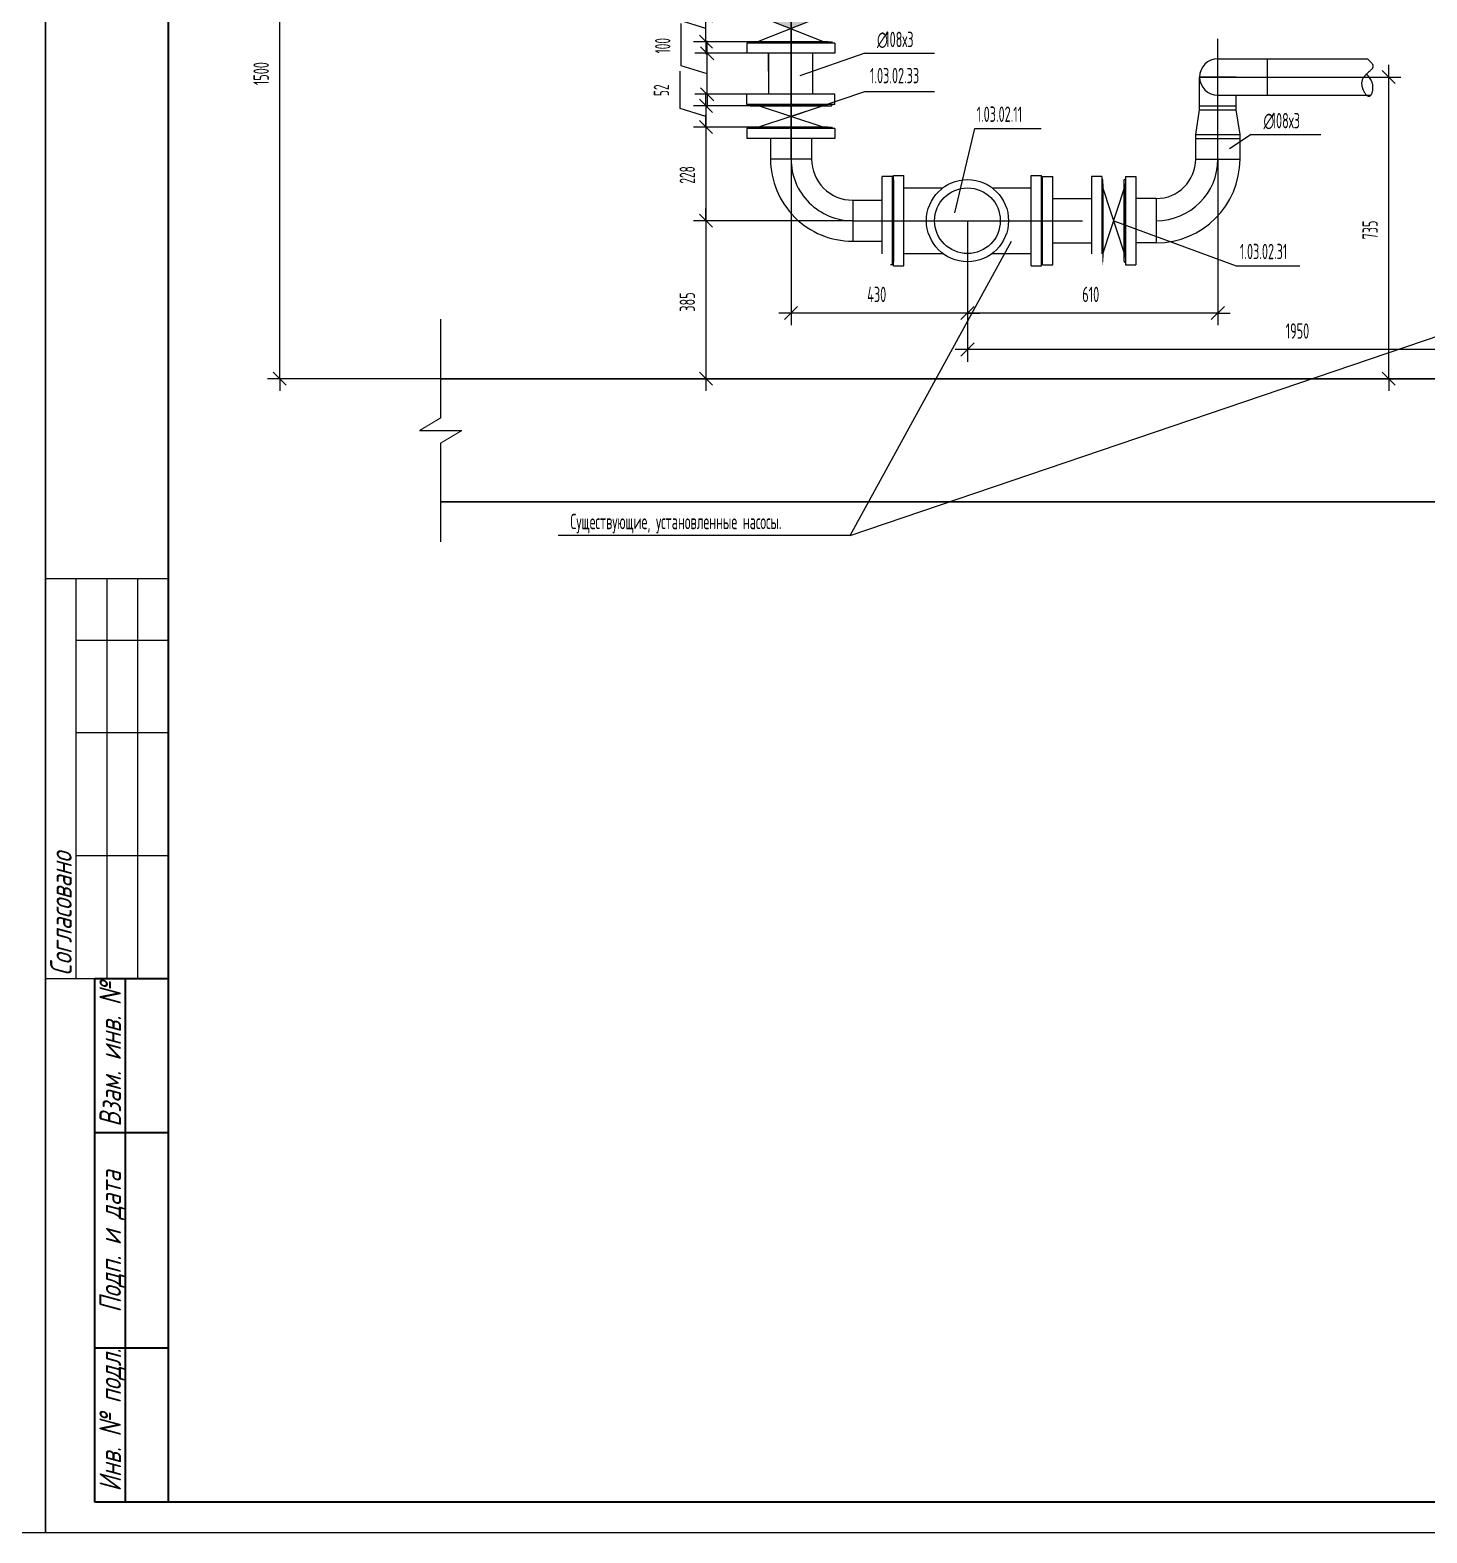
# Model space of a CAD drawing. Header units: millimetres. Extents: x -2281 to 17340, y -2563 to 4166.
# Drawn here: x 4796.5 to 5023.4, y 0 to 244.2 of the extents above; entities that cross this region are included whole.
import ezdxf

# ---------------------------------------------------------------- set-up
doc = ezdxf.new("R2010")
doc.units = ezdxf.units.MM
for name, pattern in [('K5LT32786', [0]), ('K5LT32807', [0]), ('K5LT32820', [508, 317.5, -63.5, 63.5, -63.5]), ('K5LT_BASIC', [0]), ('K5LT_THIN', [0])]:
    doc.linetypes.add(name, pattern=pattern)
doc.layers.add('Системный слой', color=7, linetype='Continuous')
doc.styles.add('KDIMTEXTSTYLE', font='GOST_AU.SHX', dxfattribs={"width": 0.96, "oblique": 15, "height": 5})
doc.styles.add('KTEXTSTYLE', font='GOST_AU.SHX', dxfattribs={"width": 0.96, "height": 5})
doc.dimstyles.new('KDIMSTYLE (0.07)', dxfattribs={"dimtxt": 5, "dimasz": 1, "dimexe": 2, "dimexo": 0, "dimgap": 1, "dimtad": 1, "dimlfac": 15, "dimtxsty": 'KDIMTEXTSTYLE', "dimsah": 1, "dimcen": 0, "dimdle": 1, "dimadec": 0, "dimazin": 0, "dimtfac": 0.667, "dimtmove": 0, "dimatfit": 3, "dimfxl": 1, "dimtvp": 1, "dimtolj": 1, "dimtzin": 0, "dimarcsym": 0})

# ---------------------------------------------------------------- blocks, each defined once
blk = doc.blocks.new('U434')
at = {"layer": 'Системный слой', "color": 7, "linetype": 'K5LT_THIN', "lineweight": 13}
for p, q in [((4985.84, 223.19), (4993.04, 223.19)), ((4979.44, 216.79), (4979.44, 209.59))]:
    blk.add_line(p, q, dxfattribs=at)
for radius in [10, 13.6, 6.4]:
    blk.add_arc((4979.44, 223.19), radius, 270, 0, dxfattribs=at)
blk = doc.blocks.new('U436')
at = {"layer": 'Системный слой', "color": 7, "linetype": 'K5LT_THIN', "lineweight": 13}
for p, q in [((4960.77, 219.81), (4960.97, 219.98)), ((4960.77, 219.81), (4960.77, 206.57)), ((4960.97, 206.02), (4960.97, 220.36)), ((4960.97, 220.36), (4962.64, 220.36)), ((4962.64, 206.02), (4962.64, 220.36)), ((4960.77, 207.19), (4960.77, 219.19)), ((4960.77, 206.57), (4960.97, 206.4)), ((4960.97, 206.02), (4962.64, 206.02))]:
    blk.add_line(p, q, dxfattribs=at)
blk = doc.blocks.new('U435')
at = {"layer": 'Системный слой'}
blk.add_blockref('U436', (0, 0), dxfattribs=at)
blk = doc.blocks.new('U438')
at = {"layer": 'Системный слой', "color": 7, "linetype": 'K5LT_THIN', "lineweight": 13}
for p, q in [((4934.91, 206.02), (4934.91, 220.36)), ((4936.57, 220.36), (4934.91, 220.36)), ((4936.57, 206.02), (4936.57, 220.36)), ((4936.77, 219.81), (4936.57, 219.98)), ((4936.77, 219.81), (4936.77, 206.57)), ((4936.77, 207.19), (4936.77, 219.19)), ((4936.57, 206.02), (4934.91, 206.02)), ((4936.77, 206.57), (4936.57, 206.4))]:
    blk.add_line(p, q, dxfattribs=at)
blk = doc.blocks.new('U437')
at = {"layer": 'Системный слой'}
blk.add_blockref('U438', (0, 0), dxfattribs=at)
blk = doc.blocks.new('U440')
at = {"layer": 'Системный слой', "color": 7, "linetype": 'K5LT_THIN', "lineweight": 13}
for p, q in [((4927.24, 228.19), (4912.91, 228.19)), ((4912.91, 228.19), (4912.91, 226.52)), ((4913.45, 228.39), (4913.29, 228.19)), ((4913.45, 228.39), (4926.7, 228.39)), ((4926.08, 228.39), (4914.08, 228.39)), ((4926.7, 228.39), (4926.86, 228.19)), ((4927.24, 228.19), (4927.24, 226.52)), ((4927.24, 226.52), (4912.91, 226.52))]:
    blk.add_line(p, q, dxfattribs=at)
blk = doc.blocks.new('U439')
at = {"layer": 'Системный слой'}
blk.add_blockref('U440', (0, 0), dxfattribs=at)
blk = doc.blocks.new('U441')
at = {"layer": 'Системный слой', "color": 7, "linetype": 'K5LT_THIN', "lineweight": 13}
for p, q in [((4925.34, 231.85), (4914.81, 231.85)), ((4925.34, 231.85), (4914.81, 228.39)), ((4925.34, 228.39), (4914.81, 231.85)), ((4914.81, 228.39), (4925.34, 228.39))]:
    blk.add_line(p, q, dxfattribs=at)
blk = doc.blocks.new('U443')
at = {"layer": 'Системный слой', "color": 7, "linetype": 'K5LT_THIN', "lineweight": 13}
for p, q in [((4927.24, 233.72), (4912.91, 233.72)), ((4912.91, 232.05), (4912.91, 233.72)), ((4927.24, 232.05), (4912.91, 232.05)), ((4913.45, 231.85), (4913.29, 232.05)), ((4926.7, 231.85), (4926.86, 232.05)), ((4927.24, 232.05), (4927.24, 233.72)), ((4913.45, 231.85), (4926.7, 231.85)), ((4926.08, 231.85), (4914.08, 231.85))]:
    blk.add_line(p, q, dxfattribs=at)
blk = doc.blocks.new('U442')
at = {"layer": 'Системный слой'}
blk.add_blockref('U443', (0, 0), dxfattribs=at)
blk = doc.blocks.new('U444')
at = {"layer": 'Системный слой', "color": 7, "linetype": 'K5LT_THIN', "lineweight": 13}
for p, q in [((4985.84, 227.19), (4986.47, 231.19)), ((4986.47, 231.86), (4992.41, 231.86)), ((4986.47, 231.19), (4986.47, 231.86)), ((4986.47, 231.19), (4992.41, 231.19)), ((4992.41, 231.19), (4992.41, 231.86)), ((4993.04, 227.19), (4992.41, 231.19)), ((4985.84, 226.52), (4985.84, 227.19)), ((4985.84, 227.19), (4993.04, 227.19)), ((4993.04, 226.52), (4993.04, 227.19)), ((4985.84, 226.52), (4993.04, 226.52))]:
    blk.add_line(p, q, dxfattribs=at)
blk = doc.blocks.new('U445')
at = {"layer": 'Системный слой', "true_color": 0xbf00ff}
blk.add_hatch(color=200, dxfattribs=at).paths.add_polyline_path([(4925.48, 246.52), (4920.08, 244.39), (4914.68, 246.52)])
at = {"layer": 'Системный слой', "color": 7, "linetype": 'K5LT_THIN', "lineweight": 13}
for p, q in [((4925.48, 246.52), (4914.68, 242.25)), ((4914.68, 246.52), (4925.48, 242.25)), ((4925.48, 246.52), (4914.68, 246.52)), ((4925.48, 242.25), (4914.68, 242.25))]:
    blk.add_line(p, q, dxfattribs=at)
blk = doc.blocks.new('U449')
at = {"layer": 'Системный слой', "color": 7, "linetype": 'K5LT_THIN', "lineweight": 13}
for p, q in [((4927.24, 242.05), (4912.91, 242.05)), ((4912.91, 242.05), (4912.91, 240.39)), ((4913.45, 242.25), (4913.29, 242.05)), ((4913.45, 242.25), (4926.7, 242.25)), ((4926.08, 242.25), (4914.08, 242.25)), ((4926.7, 242.25), (4926.86, 242.05)), ((4927.24, 242.05), (4927.24, 240.39)), ((4927.24, 240.39), (4912.91, 240.39))]:
    blk.add_line(p, q, dxfattribs=at)
blk = doc.blocks.new('U448')
at = {"layer": 'Системный слой'}
blk.add_blockref('U449', (0, 0), dxfattribs=at)
blk = doc.blocks.new('U453')
at = {"layer": 'Системный слой', "color": 7, "linetype": 'K5LT_THIN', "lineweight": 13}
for p, q in [((4974.24, 219.81), (4974.44, 219.98)), ((4974.24, 206.57), (4974.24, 219.81)), ((4974.44, 220.36), (4974.44, 206.02)), ((4974.44, 220.36), (4976.11, 220.36)), ((4976.11, 220.36), (4976.11, 206.02)), ((4974.24, 219.19), (4974.24, 207.19)), ((4974.24, 206.57), (4974.44, 206.4)), ((4974.44, 206.02), (4976.11, 206.02))]:
    blk.add_line(p, q, dxfattribs=at)
blk = doc.blocks.new('U452')
at = {"layer": 'Системный слой'}
blk.add_blockref('U453', (0, 0), dxfattribs=at)
blk = doc.blocks.new('U454')
at = {"layer": 'Системный слой', "color": 7, "linetype": 'K5LT_THIN', "lineweight": 13}
for p, q in [((4970.77, 218.46), (4970.77, 207.92)), ((4970.77, 218.46), (4974.24, 207.92)), ((4974.24, 218.46), (4970.77, 207.92)), ((4974.24, 207.92), (4974.24, 218.46))]:
    blk.add_line(p, q, dxfattribs=at)
blk = doc.blocks.new('U456')
at = {"layer": 'Системный слой', "color": 7, "linetype": 'K5LT_THIN', "lineweight": 13}
for p, q in [((4970.57, 220.36), (4968.91, 220.36)), ((4968.91, 220.36), (4968.91, 206.02)), ((4970.57, 220.36), (4970.57, 206.02)), ((4970.77, 219.81), (4970.57, 219.98)), ((4970.77, 206.57), (4970.77, 219.81)), ((4970.77, 219.19), (4970.77, 207.19)), ((4970.57, 206.02), (4968.91, 206.02)), ((4970.77, 206.57), (4970.57, 206.4))]:
    blk.add_line(p, q, dxfattribs=at)
blk = doc.blocks.new('U455')
at = {"layer": 'Системный слой'}
blk.add_blockref('U456', (0, 0), dxfattribs=at)
blk = doc.blocks.new('U451')
at = {"layer": 'Системный слой'}
for name in ['U455', 'U452', 'U454']:
    blk.add_blockref(name, (0, 0), dxfattribs=at)
blk = doc.blocks.new('D59')
at = {"layer": 'Системный слой', "color": 7, "linetype": 'K5LT_THIN', "lineweight": 13}
for p, q in [((4920.11, 223.19), (4920.11, 196.19)), ((4948.77, 207.86), (4948.77, 196.19)), ((4920.11, 198.19), (4918.11, 198.19)), ((4921.17, 199.25), (4919.05, 197.13)), ((4948.77, 198.19), (4920.11, 198.19)), ((4947.71, 197.13), (4949.83, 199.25)), ((4948.77, 198.19), (4950.77, 198.19))]:
    blk.add_line(p, q, dxfattribs=at)
at = {"layer": 'Системный слой', "color": 7, "insert": (4932.49, 202.46), "char_height": 2.5, "attachment_point": 1, "style": 'KTEXTSTYLE'}
blk.add_mtext('\\H3.5;\\W0.965;\\Q15;\\Q0;\\W0.715;\\H2.50;430', dxfattribs=at)
blk.add_wipeout([(4932.49, 204.19), (4932.49, 207.76), (4936.24, 207.76), (4936.24, 204.19)]).dxf.layer = 'Системный слой'
blk = doc.blocks.new('KDIMARROW_03')
at = {"layer": 'Системный слой', "color": 0, "linetype": 'K5LT_THIN', "lineweight": 13}
for p, q in [((-1.06, -1.06), (1.06, 1.06)), ((0, 0), (-1, 0)), ((0, 0), (2, 0))]:
    blk.add_line(p, q, dxfattribs=at)
blk = doc.blocks.new('D60')
at = {"layer": 'Системный слой', "color": 7, "linetype": 'K5LT_THIN', "lineweight": 13}
for p, q in [((4989.44, 223.19), (4989.44, 196.19)), ((4948.77, 213.19), (4948.77, 196.19)), ((4948.77, 198.19), (4946.77, 198.19)), ((4949.83, 199.25), (4947.71, 197.13)), ((4989.44, 198.19), (4948.77, 198.19)), ((4988.38, 197.13), (4990.5, 199.25)), ((4989.44, 198.19), (4991.44, 198.19))]:
    blk.add_line(p, q, dxfattribs=at)
at = {"layer": 'Системный слой', "color": 7, "insert": (4967.42, 202.46), "char_height": 2.5, "attachment_point": 1, "style": 'KTEXTSTYLE'}
blk.add_mtext('\\H3.5;\\W0.965;\\Q15;\\Q0;\\W0.715;\\H2.50;610', dxfattribs=at)
blk.add_wipeout([(4967.42, 204.19), (4967.42, 207.76), (4970.66, 207.76), (4970.66, 204.19)]).dxf.layer = 'Системный слой'
blk = doc.blocks.new('D63')
at = {"layer": 'Системный слой', "color": 7, "linetype": 'K5LT_THIN', "lineweight": 13}
for p, q in [((4838.12, 286.46), (4836, 288.58)), ((4837.06, 287.52), (4837.06, 289.52)), ((4885.46, 287.52), (4835.06, 287.52)), ((4837.06, 187.52), (4837.06, 287.52)), ((4836, 188.58), (4838.12, 186.46)), ((5017.66, 187.52), (4835.06, 187.52)), ((4837.06, 187.52), (4837.06, 185.52))]:
    blk.add_line(p, q, dxfattribs=at)
at = {"layer": 'Системный слой', "color": 7, "insert": (4832.79, 235.21), "char_height": 2.5, "attachment_point": 1, "rotation": 90, "style": 'KTEXTSTYLE'}
blk.add_mtext('\\H3.5;\\W0.965;\\Q15;\\Q0;\\W0.715;\\H2.50;1500', dxfattribs=at)
blk.add_wipeout([(4823.56, 235.21), (4819.99, 235.21), (4819.99, 239.65), (4823.56, 239.65)]).dxf.layer = 'Системный слой'
blk = doc.blocks.new('D64')
at = {"layer": 'Системный слой', "color": 7, "linetype": 'K5LT_THIN', "lineweight": 13}
for p, q in [((4948.77, 212.36), (4948.77, 190.26)), ((5078.77, 212.36), (5078.77, 190.26)), ((4949.83, 193.32), (4947.71, 191.2)), ((5077.71, 191.2), (5079.83, 193.32)), ((4948.77, 192.26), (4946.77, 192.26)), ((5078.77, 192.26), (4948.77, 192.26)), ((5078.77, 192.26), (5080.77, 192.26))]:
    blk.add_line(p, q, dxfattribs=at)
at = {"layer": 'Системный слой', "color": 7, "insert": (5000.46, 196.52), "char_height": 2.5, "attachment_point": 1, "style": 'KTEXTSTYLE'}
blk.add_mtext('\\H3.5;\\W0.965;\\Q15;\\Q0;\\W0.715;\\H2.50;1950', dxfattribs=at)
blk.add_wipeout([(5000.46, 198.26), (5000.46, 201.82), (5004.9, 201.82), (5004.9, 198.26)]).dxf.layer = 'Системный слой'
blk = doc.blocks.new('D71')
at = {"layer": 'Системный слой', "color": 7, "linetype": 'K5LT_THIN', "lineweight": 13}
for p, q in [((5018.25, 235.46), (5016.12, 237.58)), ((5017.19, 236.52), (5017.19, 238.52)), ((4997.44, 236.52), (5019.19, 236.52)), ((5017.19, 187.52), (5017.19, 236.52)), ((5016.12, 188.58), (5018.25, 186.46)), ((4965.44, 187.52), (5019.19, 187.52)), ((5017.19, 187.52), (5017.19, 185.52))]:
    blk.add_line(p, q, dxfattribs=at)
at = {"layer": 'Системный слой', "color": 7, "insert": (5012.92, 210.14), "char_height": 2.5, "attachment_point": 1, "rotation": 90, "style": 'KTEXTSTYLE'}
blk.add_mtext('\\H3.5;\\W0.965;\\Q15;\\Q0;\\W0.715;\\H2.50;735', dxfattribs=at)
blk.add_wipeout([(5011.19, 210.14), (5007.62, 210.14), (5007.62, 213.76), (5011.19, 213.76)]).dxf.layer = 'Системный слой'
blk = doc.blocks.new('D73')
at = {"layer": 'Системный слой', "color": 7, "linetype": 'K5LT_THIN', "lineweight": 13}
for p, q in [((4906.28, 213.19), (4906.28, 215.19)), ((4930.13, 213.19), (4904.28, 213.19)), ((4907.34, 212.13), (4905.22, 214.25)), ((4906.28, 213.19), (4906.28, 187.52)), ((4905.22, 188.58), (4907.34, 186.46)), ((4957.05, 187.52), (4904.28, 187.52)), ((4906.28, 187.52), (4906.28, 185.52))]:
    blk.add_line(p, q, dxfattribs=at)
at = {"layer": 'Системный слой', "color": 7, "insert": (4902.01, 198.4), "char_height": 2.5, "attachment_point": 1, "rotation": 90, "style": 'KTEXTSTYLE'}
blk.add_mtext('\\H3.5;\\W0.965;\\Q15;\\Q0;\\W0.715;\\H2.50;385', dxfattribs=at)
blk.add_wipeout([(4900.28, 198.4), (4896.71, 198.4), (4896.71, 202.15), (4900.28, 202.15)]).dxf.layer = 'Системный слой'
blk = doc.blocks.new('D74')
at = {"layer": 'Системный слой', "color": 7, "linetype": 'K5LT_THIN', "lineweight": 13}
for p, q in [((4906.28, 228.39), (4906.28, 230.39)), ((4920.11, 228.39), (4904.28, 228.39)), ((4907.34, 227.33), (4905.22, 229.45)), ((4930.13, 213.19), (4904.28, 213.19)), ((4905.22, 214.25), (4907.34, 212.13)), ((4906.28, 213.19), (4906.28, 211.19))]:
    blk.add_line(p, q, dxfattribs=at)
blk.add_wipeout([(4905.28, 219.2), (4901.71, 219.2), (4901.71, 222.25), (4905.28, 222.25)]).dxf.layer = 'Системный слой'
blk.add_line((4906.28, 228.39), (4906.28, 213.19), dxfattribs=at)
at = {"layer": 'Системный слой', "color": 7, "insert": (4902.01, 219.2), "char_height": 2.5, "attachment_point": 1, "rotation": 90, "style": 'KTEXTSTYLE'}
blk.add_mtext('\\H3.5;\\W0.965;\\Q15;\\Q0;\\W0.665;\\H2.50;228', dxfattribs=at)
blk = doc.blocks.new('D75')
at = {"layer": 'Системный слой', "color": 7, "linetype": 'K5LT_THIN', "lineweight": 13}
for p, q in [((4907.34, 230.79), (4905.22, 232.91)), ((4906.28, 231.85), (4906.28, 233.85)), ((4906.28, 230.12), (4902.08, 231.43)), ((4920.11, 231.85), (4904.28, 231.85)), ((4906.28, 231.85), (4906.28, 228.39)), ((4920.11, 228.39), (4904.28, 228.39)), ((4905.22, 229.45), (4907.34, 227.33)), ((4906.28, 228.39), (4906.28, 226.39))]:
    blk.add_line(p, q, dxfattribs=at)
blk.add_wipeout([(4901.08, 233.43), (4897.51, 233.43), (4897.51, 235.4), (4901.08, 235.4)]).dxf.layer = 'Системный слой'
blk.add_line((4902.08, 231.43), (4902.08, 237.48), dxfattribs=at)
at = {"layer": 'Системный слой', "color": 7, "insert": (4897.81, 233.43), "char_height": 2.5, "attachment_point": 1, "rotation": 90, "style": 'KTEXTSTYLE'}
blk.add_mtext('\\H3.5;\\W0.965;\\Q15;\\Q0;\\W0.665;\\H2.50;52', dxfattribs=at)
blk = doc.blocks.new('D78')
at = {"layer": 'Системный слой', "color": 7, "linetype": 'K5LT_THIN', "lineweight": 13}
for p, q in [((4907.34, 245.46), (4905.22, 247.58)), ((4906.28, 246.52), (4906.28, 248.52)), ((4906.28, 244.39), (4902.08, 245.7)), ((4920.11, 246.52), (4904.28, 246.52)), ((4906.28, 242.25), (4906.28, 246.52)), ((4920.11, 242.25), (4904.28, 242.25)), ((4905.22, 243.31), (4907.34, 241.19)), ((4906.28, 242.25), (4906.28, 240.25))]:
    blk.add_line(p, q, dxfattribs=at)
blk.add_wipeout([(4901.08, 247.7), (4897.51, 247.7), (4897.51, 249.73), (4901.08, 249.73)]).dxf.layer = 'Системный слой'
blk.add_line((4902.08, 245.7), (4902.08, 251.81), dxfattribs=at)
at = {"layer": 'Системный слой', "color": 7, "insert": (4897.81, 247.7), "char_height": 2.5, "attachment_point": 1, "rotation": 90, "style": 'KTEXTSTYLE'}
blk.add_mtext('\\H3.5;\\W0.965;\\Q15;\\Q0;\\W0.665;\\H2.50;64', dxfattribs=at)
blk = doc.blocks.new('D79')
at = {"layer": 'Системный слой', "color": 7, "linetype": 'K5LT_THIN', "lineweight": 13}
for p, q in [((4906.49, 240.39), (4906.49, 242.39)), ((4920.11, 240.39), (4904.49, 240.39)), ((4907.55, 239.33), (4905.43, 241.45)), ((4906.49, 233.72), (4906.49, 240.39)), ((4906.49, 237.05), (4902.29, 238.36)), ((4905.43, 234.78), (4907.55, 232.66)), ((4920.08, 233.72), (4904.49, 233.72)), ((4906.49, 233.72), (4906.49, 231.72))]:
    blk.add_line(p, q, dxfattribs=at)
blk.add_wipeout([(4901.29, 240.36), (4897.72, 240.36), (4897.72, 243.09), (4901.29, 243.09)]).dxf.layer = 'Системный слой'
blk.add_line((4902.29, 238.36), (4902.29, 245.21), dxfattribs=at)
at = {"layer": 'Системный слой', "color": 7, "insert": (4898.02, 240.36), "char_height": 2.5, "attachment_point": 1, "rotation": 90, "style": 'KTEXTSTYLE'}
blk.add_mtext('\\H3.5;\\W0.965;\\Q15;\\Q0;\\W0.665;\\H2.50;100', dxfattribs=at)
blk = doc.blocks.new('U676')
at = {"layer": 'Системный слой', "color": 7, "linetype": 'K5LT_THIN', "lineweight": 13}
for q in [(4921.53, 236.74), (4943.42, 240.39)]:
    blk.add_line((4932.08, 240.39), q, dxfattribs=at)
at = {"layer": 'Системный слой', "color": 7, "char_height": 2.5, "attachment_point": 1, "style": 'KTEXTSTYLE'}
for s, insert in [('\\H3.5;\\W0.965;\\Q15;\\Q0;\\W0.715;\\H2.50;∅', (4934.08, 243.89)), ('\\H3.5;\\W0.965;\\Q15;\\Q0;\\W0.715;\\H2.50;108х3', (4935.4, 243.89))]:
    blk.add_mtext(s, dxfattribs=dict(at, insert=insert))
blk = doc.blocks.new('U680')
at = {"layer": 'Системный слой', "color": 7, "linetype": 'K5LT_THIN', "lineweight": 13}
for q in [(4991.33, 224.86), (5006.19, 227.19)]:
    blk.add_line((4994.85, 227.19), q, dxfattribs=at)
at = {"layer": 'Системный слой', "color": 7, "char_height": 2.5, "attachment_point": 1, "style": 'KTEXTSTYLE'}
for s, insert in [('\\H3.5;\\W0.965;\\Q15;\\Q0;\\W0.715;\\H2.50;∅', (4996.85, 230.69)), ('\\H3.5;\\W0.965;\\Q15;\\Q0;\\W0.715;\\H2.50;108х3', (4998.17, 230.69))]:
    blk.add_mtext(s, dxfattribs=dict(at, insert=insert))
blk = doc.blocks.new('U749')
at = {"layer": 'Системный слой', "color": 7, "linetype": 'K5LT_THIN', "lineweight": 13}
for q in [(4955.94, 209.86), (4882.28, 162.07)]:
    blk.add_line((4929.74, 162.07), q, dxfattribs=at)
at = {"layer": 'Системный слой', "color": 7, "insert": (4884.28, 165.57), "char_height": 2.5, "attachment_point": 1, "style": 'KTEXTSTYLE'}
blk.add_mtext('\\H3.5;\\W0.965;\\Q15;\\Q0;\\W0.715;\\H2.50;Существующие, установленные насосы.', dxfattribs=at)

msp = doc.modelspace()

# ---------------------------------------------------------------- linework, layer by layer
at = {"color": 7, "linetype": 'K5LT_THIN', "lineweight": 13}
for p, q in [((4799, 594), (4799, 0)), ((4799, 0), (4799, 594)), ((4799, 90), (4799, 155)), ((4819, 155), (4799, 155)), ((4804, 90), (4804, 155)), ((4809, 90), (4809, 155)), ((4814, 90), (4814, 155)), ((4819, 145), (4804, 145)), ((4819, 130), (4804, 130)), ((4819, 110), (4804, 110)), ((4819, 90), (4799, 90)), ((4799, 0), (3958, 0)), ((5219, 0), (4799, 0))]:
    msp.add_line(p, q, dxfattribs=at)
at = {"color": 5, "linetype": 'K5LT_BASIC', "lineweight": 35, "true_color": 0x0000ff}
for p, q in [((4807, 5), (4807, 90)), ((4819, 90), (4807, 90)), ((4812, 5), (4812, 90)), ((4819, 65), (4807, 65)), ((4819, 30), (4807, 30)), ((4819, 5), (4807, 5)), ((5214, 5), (4819, 5))]:
    msp.add_line(p, q, dxfattribs=at)
at = {"layer": 'Системный слой', "color": 200, "linetype": 'K5LT32820', "lineweight": 25, "true_color": 0xbf00ff}
msp.add_line((4920.11395, 223.18864), (4920.11395, 287.52191), dxfattribs=at)
at = {"layer": 'Системный слой', "color": 7, "linetype": 'K5LT_THIN', "lineweight": 13}
for p, q in [((4989.43931, 223.18858), (4989.43931, 242.71277)), ((4916.47564, 237.45424), (4916.47564, 240.38757)), ((4916.47564, 240.38757), (4916.47564, 233.7209)), ((4923.67564, 233.7209), (4923.67564, 240.38757)), ((4989.43931, 239.48858), (5013.76717, 239.48858)), ((4997.43931, 239.48858), (4997.43931, 233.55524)), ((4992.40597, 236.52191), (4986.47264, 236.52191)), ((4986.47264, 231.85524), (4986.47264, 236.52191)), ((4986.47264, 236.52191), (5015.91766, 236.52191)), ((4920.09962, 230.1209), (4932.0777, 234.17657)), ((4932.0777, 234.17657), (4933.41103, 234.17657)), ((4933.41103, 234.17657), (4943.41989, 234.17657)), ((4989.43931, 233.55524), (5014.26577, 233.55524)), ((4992.40597, 231.85524), (4992.40597, 233.55524)), ((4946.73869, 214.44165), (4949.95982, 228.14521)), ((4949.95982, 228.14521), (4951.29316, 228.14521)), ((4951.29316, 228.14521), (4960.75982, 228.14521)), ((4916.78026, 226.5209), (4916.78026, 223.11894)), ((4923.44692, 226.5209), (4923.44692, 223.09006)), ((4985.83931, 223.18858), (4985.83931, 226.52191)), ((4993.03931, 223.18858), (4993.03931, 226.52191)), ((4923.44729, 223.18864), (4916.78062, 223.18864)), ((4936.77264, 205.85524), (4936.77264, 220.52191)), ((4936.77264, 220.52191), (4938.43931, 220.52191)), ((4938.43931, 205.85524), (4938.43931, 220.52191)), ((4959.10597, 205.85524), (4959.10597, 220.52191)), ((4959.10597, 220.52191), (4960.77264, 220.52191)), ((4960.77264, 205.85524), (4960.77264, 220.52191)), ((4938.43931, 218.52191), (4944.77264, 218.52191)), ((4952.77264, 218.52191), (4959.10597, 218.52191)), ((4930.12995, 216.52199), (4934.90597, 216.52199)), ((4930.12995, 216.52199), (4930.12995, 209.85532)), ((4962.63931, 216.78858), (4968.90597, 216.78858)), ((4979.43931, 216.78858), (4976.10597, 216.78858)), ((4930.12995, 213.18858), (4967.43931, 213.18858)), ((4972.52995, 213.18858), (4992.40597, 205.85524)), ((4929.73567, 162.06757), (5070.44914, 209.85531)), ((4930.11395, 209.85531), (4934.90597, 209.85531)), ((4938.43931, 207.85524), (4944.77264, 207.85524)), ((4952.77264, 207.85524), (4959.10597, 207.85524)), ((4962.63931, 209.58858), (4968.90597, 209.58858)), ((4979.43931, 209.58858), (4976.10597, 209.58858)), ((4936.77264, 205.85524), (4938.43931, 205.85524)), ((4959.10597, 205.85524), (4960.77264, 205.85524)), ((4992.469, 205.85524), (5002.73567, 205.85524))]:
    msp.add_line(p, q, dxfattribs=at)
at = {"layer": 'Системный слой', "color": 6, "linetype": 'K5LT32807', "lineweight": 25, "true_color": 0xff00ff}
for p, q in [((4863.19267, 187.52191), (5164.27134, 187.52191)), ((4863.19267, 167.52191), (5164.27134, 167.52191))]:
    msp.add_line(p, q, dxfattribs=at)
at = {"layer": 'Системный слой', "color": 7, "linetype": 'K5LT32786', "lineweight": 18}
msp.add_line((4859.75812, 179.09699), (4866.62722, 179.09699), dxfattribs=at)
at = {"layer": 'Системный слой', "color": 7, "linetype": 'K5LT32786', "const_width": 0.18}
for points in [[(4863.19267, 197.20284), (4863.19267, 181.14608), (4859.75812, 179.09699)], [(4863.19267, 160.99115), (4863.19267, 177.04791), (4866.62722, 179.09699)]]:
    msp.add_lwpolyline(points, dxfattribs=at)
at = {"layer": 'Системный слой', "color": 7, "linetype": 'K5LT_THIN', "lineweight": 13}
for radius in [6.66667, 5.33333]:
    msp.add_circle((4948.77264, 213.18858), radius, dxfattribs=at)
for centre, radius, start, end in [((4989.43931, 236.52191), 2.96667, 90, 270), ((4930.11395, 223.18864), 13.33333, 180, 270.06874), ((4930.11395, 223.18864), 10, 180, 270.1145667), ((4930.11395, 223.18864), 6.66667, 180, 270.13748)]:
    msp.add_arc(centre, radius, start, end, dxfattribs=at)
msp.add_open_spline([(5013.75272, 239.50208), (5013.97553, 239.28291), (5014.26411, 239.03591), (5014.50443, 238.69889), (5014.56797, 238.58644), (5014.60633, 238.49716), (5014.62876, 238.4223), (5014.64041, 238.35553), (5014.64364, 238.29149), (5014.63843, 238.22221), (5014.62229, 238.1464), (5014.5925, 238.06334), (5014.54694, 237.97312), (5014.48085, 237.87178), (5014.38549, 237.75237), (5014.2446, 237.60259), (5014.02816, 237.39928), (5013.74145, 237.1456), (5013.42866, 236.84931), (5013.17454, 236.5565), (5013.00186, 236.29156), (5012.89858, 236.07301), (5012.83608, 235.87728), (5012.80191, 235.69312), (5012.78958, 235.49994), (5012.79888, 235.28273), (5012.83605, 235.03144), (5012.9075, 234.75004), (5013.01446, 234.45631), (5013.14778, 234.17942), (5013.28981, 233.94675), (5013.42385, 233.76967), (5013.54147, 233.64322), (5013.6425, 233.55516), (5013.72988, 233.49462), (5013.8065, 233.45414), (5013.87466, 233.42883), (5013.93616, 233.41546), (5013.99241, 233.41194), (5014.0418, 233.41674), (5014.08463, 233.4275), (5014.12163, 233.44214), (5014.15872, 233.46214), (5014.19767, 233.48932), (5014.2396, 233.5263), (5014.28355, 233.57412), (5014.32992, 233.63563), (5014.37908, 233.71482), (5014.43129, 233.81746), (5014.48641, 233.95195), (5014.54288, 234.12924), (5014.59387, 234.35153), (5014.62952, 234.60526), (5014.64251, 234.86284), (5014.63023, 235.10627), (5014.595, 235.33552), (5014.53576, 235.56367), (5014.44632, 235.80256), (5014.31449, 236.06684), (5014.05885, 236.4701), (5013.81409, 236.76539), (5013.64519, 236.96967)], degree=3, knots=[0, 0, 0, 0, 4.960884721, 5.868828749, 6.497923073, 6.988341405, 7.393646745, 7.72414115, 8.05147491, 8.399962288, 8.81325207, 9.266509828, 9.783761808, 10.399039227, 11.165814549, 12.183608833, 13.629999546, 15.833657503, 18.204493398, 20.398998182, 21.914027241, 23.162536582, 24.188930847, 25.135860837, 26.101355192, 27.226447428, 28.548622161, 30.088898556, 31.783980399, 33.455660403, 34.912989428, 36.063258742, 36.942204758, 37.624002455, 38.166642341, 38.610271105, 38.983248828, 39.306527762, 39.596361789, 39.866014161, 40.083630802, 40.288170755, 40.490566877, 40.744726647, 41.033276017, 41.368069738, 41.764410081, 42.242816596, 42.831915825, 43.573125229, 44.526131846, 45.754528354, 47.155141067, 48.549623432, 49.803579567, 50.981581909, 52.191088384, 53.50368636, 54.985661289, 56.827184175, 61, 61, 61, 61], dxfattribs=at)

# ---------------------------------------------------------------- block references
at = {"layer": 'Системный слой'}
for name in ['U445', 'U448', 'U442', 'U441', 'U444', 'U439', 'U434', 'U437', 'U435', 'U451']:
    msp.add_blockref(name, (0, 0), dxfattribs=at)

# ---------------------------------------------------------------- texts
at = {"color": 7, "char_height": 2.5, "attachment_point": 1, "rotation": 90, "style": 'KTEXTSTYLE'}
for s, insert in [('\\H3.5;\\W0.965;\\Q15;\\Q15;Согласовано', (4799.77333, 90.5)), ('\\H3.5;\\W0.965;\\Q15;\\Q15;Взам. инв. №', (4807.77333, 65.98201)), ('\\H3.5;\\W0.965;\\Q15;\\Q15;Подп. и дата', (4807.77333, 35.7968)), ('\\H3.5;\\W0.965;\\Q15;\\Q15;Инв. № подл.', (4807.77333, 6.71162))]:
    msp.add_mtext(s, dxfattribs=dict(at, insert=insert))

# ---------------------------------------------------------------- next in the draw order: dimensions: what is measured, and where the dimension line sits
at = {"layer": 'Системный слой', "color": 7}
dim = msp.add_linear_dim(base=(4948.77264, 198.19262), p1=(4920.11395, 223.18791), p2=(4948.77264, 207.85524), text='\\H50.0;\\W0.665;\\Q0;\\H50.0;\\W0.665;\\Q0;\\Q0;\\W0.490;\\H2.50;430\\Q0;\\W0.455;\\H50.00;', dimstyle='KDIMSTYLE (0.07)', override={"dimexo": 0, "dimblk1": 'KDIMARROW_03', "dimblk2": 'KDIMARROW_03', "dimse1": 0, "dimse2": 0, "dimclrt": 7, "dimtolj": 1}, dxfattribs=at)
dim.commit()
dim.dimension.update_dxf_attribs({"geometry": 'D59', "text_midpoint": (4934.4433, 198.19262), "dimtype": 160})

# ---------------------------------------------------------------- next in the draw order: dimensions: what is measured, and where the dimension line sits
dim = msp.add_linear_dim(base=(4989.43931, 198.19262), p1=(4948.77264, 213.18858), p2=(4989.43931, 223.18858), text='\\H50.0;\\W0.665;\\Q0;\\H50.0;\\W0.665;\\Q0;\\Q0;\\W0.490;\\H2.50;610\\Q0;\\W0.455;\\H50.00;', dimstyle='KDIMSTYLE (0.07)', override={"dimexo": 0, "dimblk1": 'KDIMARROW_03', "dimblk2": 'KDIMARROW_03', "dimse1": 0, "dimse2": 0, "dimclrt": 7, "dimtolj": 1}, dxfattribs=at)
dim.commit()
dim.dimension.update_dxf_attribs({"geometry": 'D60', "text_midpoint": (4969.10597, 198.19262), "dimtype": 160})

# ---------------------------------------------------------------- next in the draw order: dimensions: what is measured, and where the dimension line sits
dim = msp.add_linear_dim(base=(4837.06015, 187.52191), p1=(4885.46041, 287.52191), p2=(5017.65599, 187.52191), angle=90, text='\\H125.0;\\W0.665;\\Q0;\\H125.0;\\W0.665;\\Q0;\\Q0;\\W0.490;\\H2.50;1500\\Q0;\\W0.455;\\H125.00;', dimstyle='KDIMSTYLE (0.07)', override={"dimexo": 0, "dimblk1": 'KDIMARROW_03', "dimblk2": 'KDIMARROW_03', "dimse1": 0, "dimse2": 0, "dimclrt": 7, "dimtolj": 1}, dxfattribs=at)
dim.commit()
dim.dimension.update_dxf_attribs({"geometry": 'D63', "text_midpoint": (4837.06015, 237.52191), "dimtype": 160})

# ---------------------------------------------------------------- next in the draw order: linework, layer by layer
at = {"color": 5, "linetype": 'K5LT_BASIC', "lineweight": 35, "true_color": 0x0000ff}
msp.add_line((4819, 5), (4819, 589), dxfattribs=at)

# ---------------------------------------------------------------- next in the draw order: block references
at = {"layer": 'Системный слой'}
msp.add_blockref('U676', (0, 0), dxfattribs=at)

# ---------------------------------------------------------------- next in the draw order: texts
at = {"layer": 'Системный слой', "color": 7, "char_height": 2.5, "attachment_point": 1, "style": 'KTEXTSTYLE'}
for s, insert in [('\\H3.5;\\W0.965;\\Q15;\\Q0;\\W0.715;\\H2.50;1.03.02.33', (4932.93209, 238.00525)), ('\\H3.5;\\W0.965;\\Q15;\\Q0;\\W0.715;\\H2.50;1.03.02.11', (4950.25254, 231.73316))]:
    msp.add_mtext(s, dxfattribs=dict(at, insert=insert))

# ---------------------------------------------------------------- next in the draw order: dimensions: what is measured, and where the dimension line sits
at = {"layer": 'Системный слой', "color": 7}
dim = msp.add_linear_dim(base=(4906.27566, 242.25424), p1=(4920.11395, 246.5209), p2=(4920.11395, 242.25424), angle=90, text='\\H50.0;\\W0.665;\\Q0;\\H50.0;\\W0.665;\\Q0;\\Q0;\\W0.455;\\H2.50;64\\Q0;\\H50.00;', dimstyle='KDIMSTYLE (0.07)', override={"dimexo": 0, "dimtoh": 1, "dimblk1": 'KDIMARROW_03', "dimblk2": 'KDIMARROW_03', "dimse1": 0, "dimse2": 0, "dimclrt": 7, "dimtmove": 1, "dimtolj": 1}, dxfattribs=at)
dim.commit()
dim.dimension.update_dxf_attribs({"geometry": 'D78', "text_midpoint": (4902.07507, 249.81383), "dimtype": 160})
dim = msp.add_linear_dim(base=(5078.77264, 192.25638), p1=(4948.77264, 212.35524), p2=(5078.77264, 212.35524), text='\\H50.0;\\W0.665;\\Q0;\\H50.0;\\W0.665;\\Q0;\\Q0;\\W0.490;\\H2.50;1950\\Q0;\\W0.455;\\H50.00;', dimstyle='KDIMSTYLE (0.07)', override={"dimexo": 0, "dimblk1": 'KDIMARROW_03', "dimblk2": 'KDIMARROW_03', "dimse1": 0, "dimse2": 0, "dimclrt": 7, "dimtolj": 1}, dxfattribs=at)
dim.commit()
dim.dimension.update_dxf_attribs({"geometry": 'D64', "text_midpoint": (5002.77264, 192.25638), "dimtype": 160})

# ---------------------------------------------------------------- next in the draw order: dimensions: what is measured, and where the dimension line sits
for base, p1, p2, text, picture, middle in [((5017.1853, 187.52191), (4997.43931, 236.52191), (4965.43931, 187.52191), '\\H50.0;\\W0.665;\\Q0;\\H50.0;\\W0.665;\\Q0;\\Q0;\\W0.490;\\H2.50;735\\Q0;\\W0.455;\\H50.00;', 'D71', (5017.1853, 212.02191)), ((4906.27566, 213.18866), (4957.04795, 187.52191), (4930.13395, 213.18866), '\\H50.0;\\W0.665;\\Q0;\\H50.0;\\W0.665;\\Q0;\\Q0;\\W0.490;\\H2.50;385\\Q0;\\W0.455;\\H50.00;', 'D73', (4906.27566, 200.35529))]:
    dim = msp.add_linear_dim(base=base, p1=p1, p2=p2, angle=90, text=text, dimstyle='KDIMSTYLE (0.07)', override={"dimexo": 0, "dimblk1": 'KDIMARROW_03', "dimblk2": 'KDIMARROW_03', "dimse1": 0, "dimse2": 0, "dimclrt": 7, "dimtolj": 1}, dxfattribs=at)
    dim.commit()
    dim.dimension.update_dxf_attribs({"geometry": picture, "text_midpoint": middle, "dimtype": 160})

# ---------------------------------------------------------------- next in the draw order: block references
at = {"layer": 'Системный слой'}
for name in ['U680', 'U749']:
    msp.add_blockref(name, (0, 0), dxfattribs=at)

# ---------------------------------------------------------------- next in the draw order: texts
at = {"layer": 'Системный слой', "color": 7, "insert": (4993.02777, 209.43255), "char_height": 2.5, "attachment_point": 1, "style": 'KTEXTSTYLE'}
msp.add_mtext('\\H3.5;\\W0.965;\\Q15;\\Q0;\\W0.715;\\H2.50;1.03.02.31', dxfattribs=at)

# ---------------------------------------------------------------- next in the draw order: dimensions: what is measured, and where the dimension line sits
at = {"layer": 'Системный слой', "color": 7}
dim = msp.add_linear_dim(base=(4906.27566, 228.38757), p1=(4930.12995, 213.18858), p2=(4920.11395, 228.38757), angle=90, text='\\H50.0;\\W0.665;\\Q0;\\H50.0;\\W0.665;\\Q0;\\Q0;\\W0.455;\\H2.50;228\\Q0;\\H50.00;', dimstyle='KDIMSTYLE (0.07)', override={"dimexo": 0, "dimblk1": 'KDIMARROW_03', "dimblk2": 'KDIMARROW_03', "dimse1": 0, "dimse2": 0, "dimclrt": 7, "dimtolj": 1}, dxfattribs=at)
dim.commit()
dim.dimension.update_dxf_attribs({"geometry": 'D74', "text_midpoint": (4906.27566, 220.78807), "dimtype": 160})

# ---------------------------------------------------------------- next in the draw order: dimensions: what is measured, and where the dimension line sits
dim = msp.add_linear_dim(base=(4906.27566, 231.85424), p1=(4920.11395, 228.38757), p2=(4920.11395, 231.85424), angle=90, text='\\H50.0;\\W0.665;\\Q0;\\H50.0;\\W0.665;\\Q0;\\Q0;\\W0.455;\\H2.50;52\\Q0;\\H50.00;', dimstyle='KDIMSTYLE (0.07)', override={"dimexo": 0, "dimtoh": 1, "dimblk1": 'KDIMARROW_03', "dimblk2": 'KDIMARROW_03', "dimse1": 0, "dimse2": 0, "dimclrt": 7, "dimtmove": 1, "dimtolj": 1}, dxfattribs=at)
dim.commit()
dim.dimension.update_dxf_attribs({"geometry": 'D75', "text_midpoint": (4902.07507, 235.48102), "dimtype": 160})

# ---------------------------------------------------------------- next in the draw order: dimensions: what is measured, and where the dimension line sits
dim = msp.add_linear_dim(base=(4906.48758, 233.7209), p1=(4920.11395, 240.38757), p2=(4920.07564, 233.7209), angle=90, text='\\H50.0;\\W0.665;\\Q0;\\H50.0;\\W0.665;\\Q0;\\Q0;\\W0.455;\\H2.50;100\\Q0;\\H50.00;', dimstyle='KDIMSTYLE (0.07)', override={"dimexo": 0, "dimtoh": 1, "dimblk1": 'KDIMARROW_03', "dimblk2": 'KDIMARROW_03', "dimse1": 0, "dimse2": 0, "dimclrt": 7, "dimtmove": 1, "dimtolj": 1}, dxfattribs=at)
dim.commit()
dim.dimension.update_dxf_attribs({"geometry": 'D79', "text_midpoint": (4902.28699, 243.2081), "dimtype": 160})

doc.saveas('drawing.dxf')
